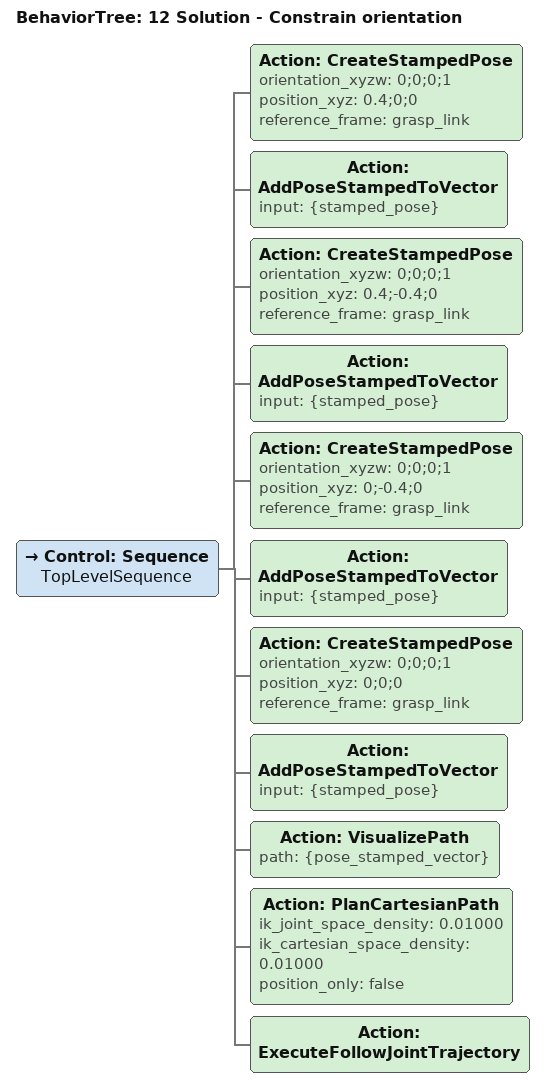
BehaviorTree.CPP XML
<?xml version='1.0' encoding='utf-8'?>
<root BTCPP_format="4" main_tree_to_execute="12 Solution - Constrain orientation">
  <BehaviorTree ID="12 Solution - Constrain orientation" _description="How to constrain end-effector orientation along paths">
    <Control ID="Sequence" name="TopLevelSequence">
      <Action ID="CreateStampedPose" orientation_xyzw="0;0;0;1" position_xyz="0.4;0;0" reference_frame="grasp_link"/>
      <Action ID="AddPoseStampedToVector" input="{stamped_pose}"/>
      <Action ID="CreateStampedPose" orientation_xyzw="0;0;0;1" position_xyz="0.4;-0.4;0" reference_frame="grasp_link"/>
      <Action ID="AddPoseStampedToVector" input="{stamped_pose}"/>
      <Action ID="CreateStampedPose" orientation_xyzw="0;0;0;1" position_xyz="0;-0.4;0" reference_frame="grasp_link"/>
      <Action ID="AddPoseStampedToVector" input="{stamped_pose}"/>
      <Action ID="CreateStampedPose" orientation_xyzw="0;0;0;1" position_xyz="0;0;0" reference_frame="grasp_link"/>
      <Action ID="AddPoseStampedToVector" input="{stamped_pose}"/>
      <Action ID="VisualizePath" path="{pose_stamped_vector}"/>
      <Action ID="PlanCartesianPath" ik_joint_space_density="0.01000" ik_cartesian_space_density="0.01000" position_only="false"/>
      <Action ID="ExecuteFollowJointTrajectory"/>
    </Control>
  </BehaviorTree>
</root>
